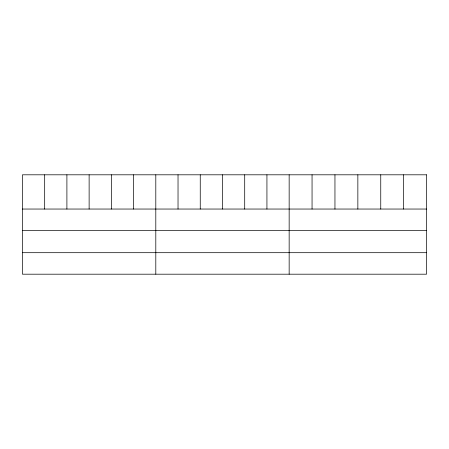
<?xml version="1.0" encoding="UTF-8"?>
<svg xmlns="http://www.w3.org/2000/svg" width="449" height="449" viewBox="0 0 449 449"><rect width="100%" height="100%" fill="white"/><g stroke="black" fill="none" stroke-linecap="round" stroke-linejoin="round"><path stroke-width="0.67" d="M22.45 209.043L426.55 209.043M22.45 230.539L426.55 230.539M22.45 252.692L426.55 252.692M403.651 174.807L403.651 209.043M380.752 174.807L380.752 209.043M357.853 174.807L357.853 209.043M334.954 174.807L334.954 209.043M312.055 174.807L312.055 209.043M289.156 174.807L289.156 274.193M266.931 174.807L266.931 209.043M244.705 174.807L244.705 209.043M222.48 174.807L222.48 209.043M200.254 174.807L200.254 209.043M178.029 174.807L178.029 209.043M155.803 174.807L155.803 274.193M133.578 174.807L133.578 209.043M111.352 174.807L111.352 209.043M89.127 174.807L89.127 209.043M66.901 174.807L66.901 209.043M44.675 174.807L44.675 209.043M426.55 174.807L22.45 174.807L22.45 274.193L426.55 274.193L426.55 174.807"/></g></svg>
